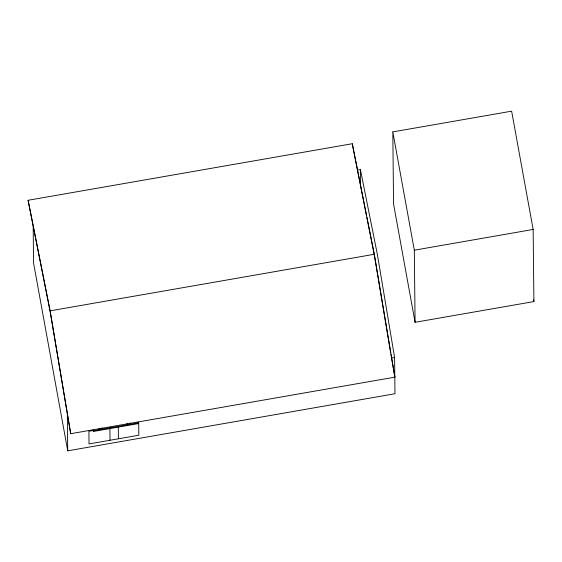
<?xml version="1.0" encoding="UTF-8"?>
<svg xmlns="http://www.w3.org/2000/svg" width="562" height="562" viewBox="0 0 562 562"><rect width="100%" height="100%" fill="white"/><g stroke="black" fill="none" stroke-linecap="round" stroke-linejoin="round"><path stroke-width="0.84" d="M392.81 131.901L511.631 111.171L533.148 229.458L533.9 301.569L415.079 322.293L393.562 204.006L392.81 131.901L414.32 250.188L415.079 322.293M28.1 200.276L352.276 143.724L374.334 254.277L394.882 377.151L70.707 433.702L50.166 311.826L28.1 200.276L50.159 310.828L70.707 433.702M357.348 170.103L360.425 169.569L377.418 254.734L394.594 357.439L394.974 393.737L67.728 450.829L33.558 262.96L33.172 226.662M50.159 310.828L374.334 254.277M414.32 250.188L533.148 229.458M391.517 357.973L394.594 357.439M93.938 430.38L88.901 431.258L89.035 443.917L138.835 435.234L138.702 422.575M93.418 431.461L138.308 423.629L138.273 422.912L93.404 430.745L93.418 431.461L93.13 429.902M394.882 377.151L390.941 354.524M366.445 215.703L352.276 143.724M366.789 217.424L374.341 255.274L390.653 352.796M533.584 299.841L533.9 301.569M138.027 422.076L138.308 423.629M129.857 422.982L130.103 424.338M127.054 423.467L127.3 424.83M101.919 427.858L102.165 429.213M99.116 428.342L99.369 429.705M360.425 169.569L360.614 187.722M118.287 426.979L118.406 438.796M109.892 427.598L110.026 440.257M67.342 414.531L67.728 450.829"/></g></svg>
